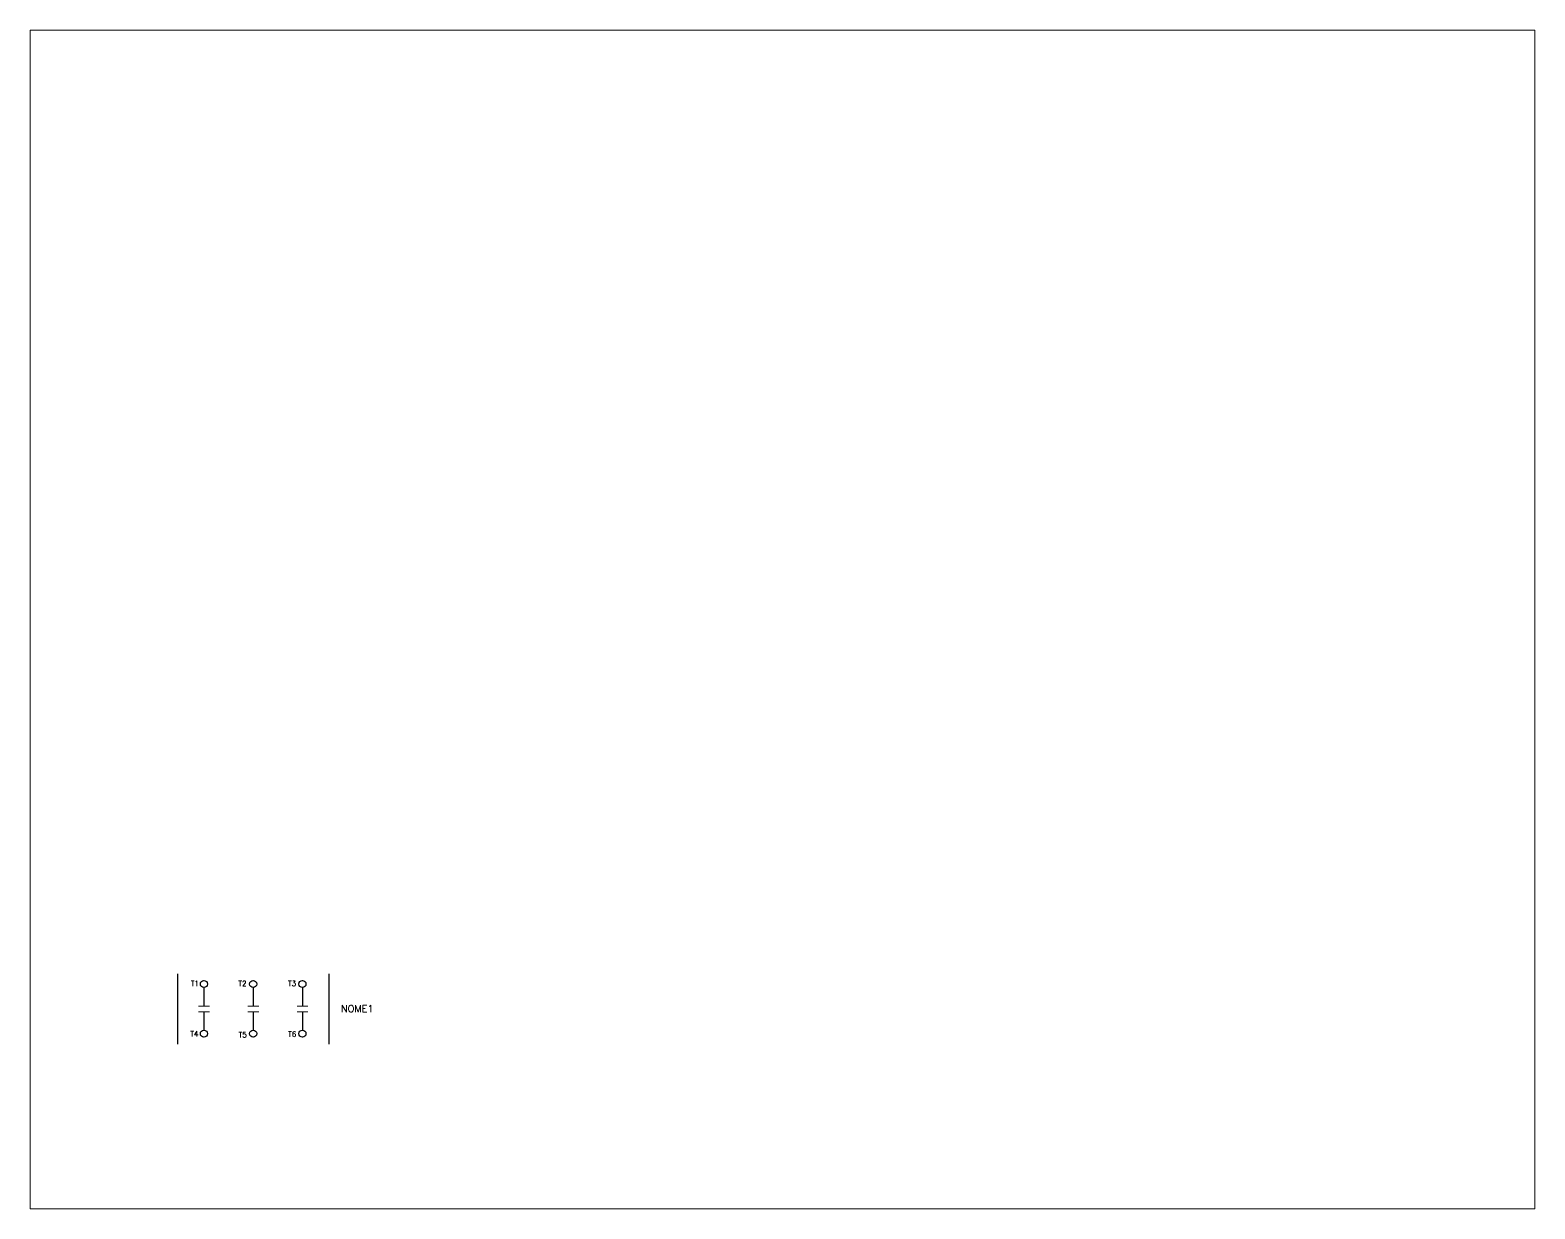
# Paper-space layout 'Layout1' of a CAD drawing. Extents: x 1.03 to 9.28, y 0.81 to 7.27.
# The model-space entities are those that its viewports show. They can reach past a viewport. Long polylines and large blocks are cut down to what shows.
import ezdxf

# ---------------------------------------------------------------- set-up
doc = ezdxf.new("R2010")
doc.units = 0
doc.header["$LTSCALE"] = 10
doc.header["$MEASUREMENT"] = 0
doc.layers.get('0').update_dxf_attribs({"linetype": 'CONTINUOUS'})
doc.styles.add('ROMANS', font='romans', dxfattribs={"height": 0.2})

msp = doc.modelspace()

# ---------------------------------------------------------------- linework, layer by layer
at = {"color": 7, "linetype": 'Continuous'}
for p, q in [((38.21, 47.94), (38.21, 27.94)), ((81.21, 47.94), (81.21, 27.94)), ((45.71, 44.02), (45.71, 38.72)), ((59.71, 44.02), (59.71, 38.72)), ((73.71, 44.02), (73.71, 38.72)), ((45.71, 37.12), (45.71, 31.93)), ((59.71, 37.12), (59.71, 31.93)), ((73.71, 37.12), (73.71, 31.93))]:
    msp.add_line(p, q, dxfattribs=at)
at = {"lineweight": 5}
for p, q in [((45.7, 46.02), (45.7, 46.09)), ((59.7, 46.02), (59.7, 46.09)), ((73.7, 46.02), (73.7, 46.09)), ((45.7, 29.86), (45.7, 29.93)), ((59.7, 29.86), (59.7, 29.93)), ((73.7, 29.86), (73.7, 29.93))]:
    msp.add_line(p, q, dxfattribs=at)
at = {"const_width": 0.3}
for points in [[(44.11, 38.72), (47.31, 38.72)], [(58.11, 38.72), (61.31, 38.72)], [(72.11, 38.72), (75.31, 38.72)], [(44.11, 37.12), (47.31, 37.12)], [(58.11, 37.12), (61.31, 37.12)], [(72.11, 37.12), (75.31, 37.12)]]:
    msp.add_lwpolyline(points, dxfattribs=at)
for centre in [(45.7, 45.02), (59.7, 45.02), (73.7, 45.02), (45.7, 30.93), (59.7, 30.93), (73.7, 30.93)]:
    msp.add_circle(centre, 1)

# ---------------------------------------------------------------- texts
at = {"color": 7, "style": 'ROMANS'}
for tag, p in [('T1', (42.01, 44.42)), ('T2', (55.51, 44.43)), ('T3', (69.59, 44.43)), ('T4', (41.86, 30.1)), ('T5', (55.55, 29.86)), ('T6', (69.63, 30.03))]:
    msp.add_attdef(tag, p, '', height=1.5, dxfattribs=at)
at = {"lineweight": 5, "style": 'ROMANS'}
msp.add_attdef('NOME1', (84.67, 37.02), '', height=2, dxfattribs=at)

psp = doc.layouts.get("Layout1")

# ---------------------------------------------------------------- viewports
at = {"layer": '0', "view_target_point": (-23.7891, -51.5)}
psp.add_viewport(center=(5.1562, 4.0382), size=(8.25, 6.461111), view_center_point=(233.7877, 200), view_height=334.634538, dxfattribs=at)

doc.saveas('drawing.dxf')
